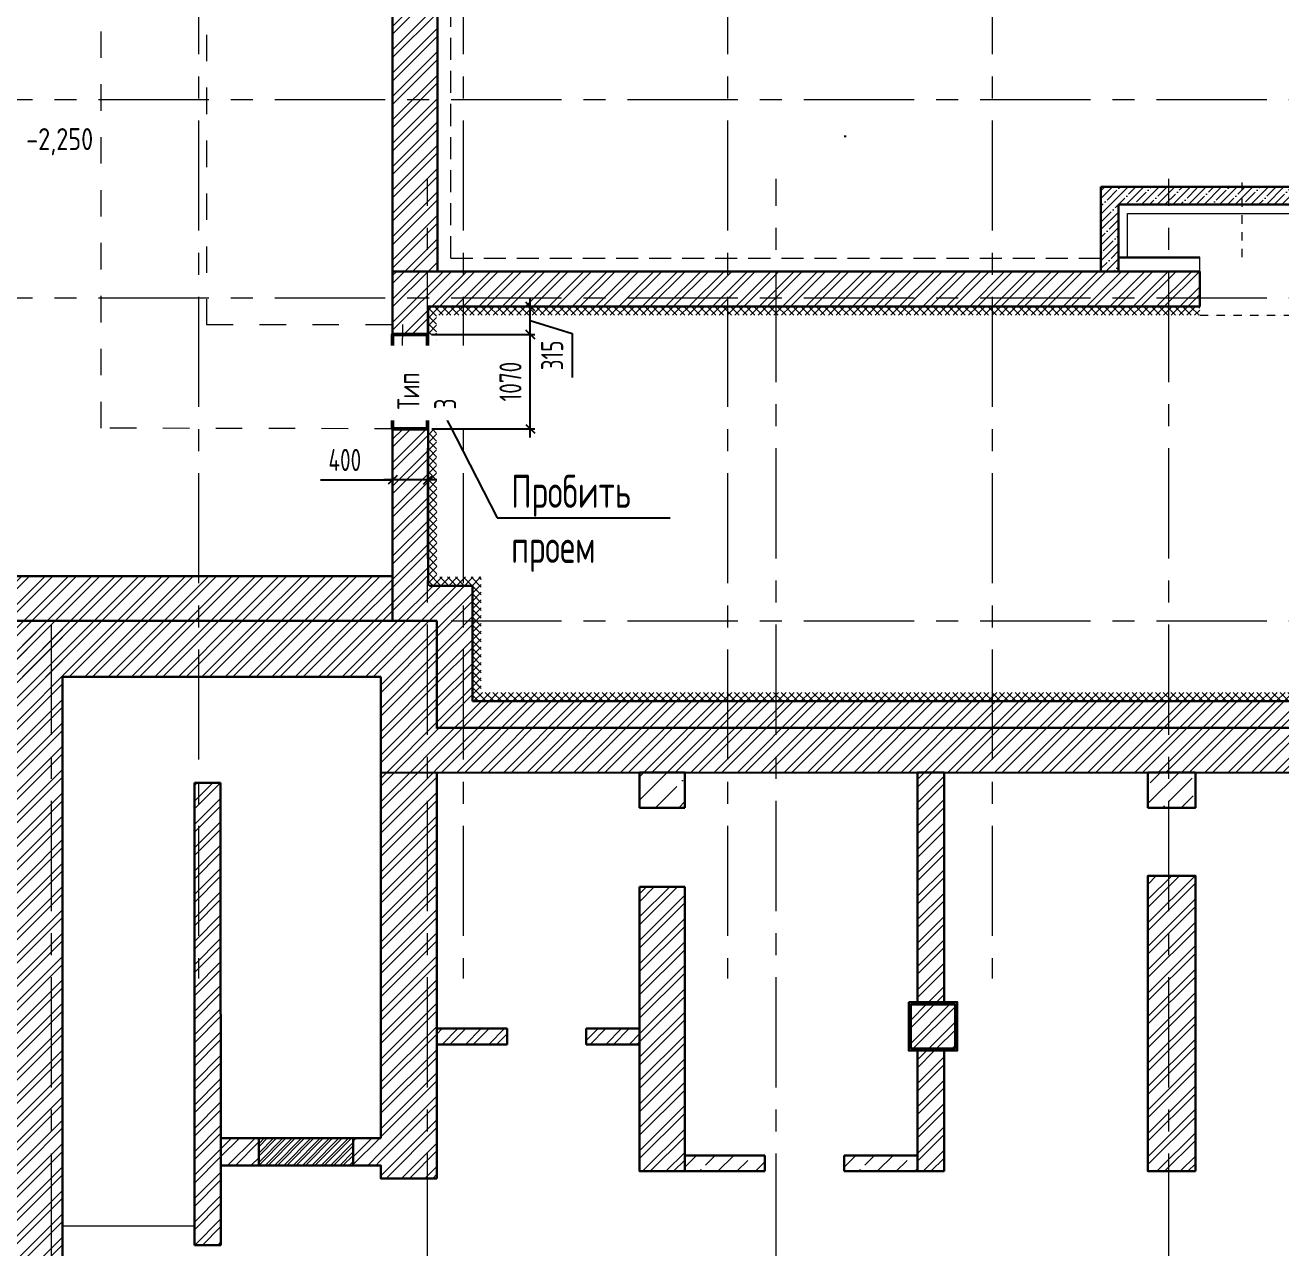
# Model space of a CAD drawing. Header units: millimetres. Extents: x -8428662 to 9409114, y 0 to 249028.
# Drawn here: x -680263 to -666020, y 75576 to 89444 of the extents above; entities that cross this region are included whole.
import ezdxf
from ezdxf import colors
from ezdxf.entities.mleader import LeaderData, LeaderLine
from ezdxf.math import Vec2, Vec3

# ---------------------------------------------------------------- set-up
doc = ezdxf.new("R2010")
doc.units = ezdxf.units.MM
doc.header["$MEASUREMENT"] = 0
for name, pattern in [('ADSK_Скрыто', [6, 3, -3]), ('CENTER', [2, 1.25, -0.25, 0.25, -0.25]), ('TRATTEGGIATA', [0.75, 0.5, -0.25]), ('Штрих', [6.35, 3.175, -3.175])]:
    doc.linetypes.add(name, pattern=pattern)
doc.layers.get('0').update_dxf_attribs({"color": 250, "lineweight": 9})
for name, color, linetype, lineweight in [('1 этаж тонкие линии!', 250, 'Continuous', 0), ('_АР ТЕКСТ', 250, 'Continuous', 25), ('_Скрыто_', 7, 'ADSK_Скрыто', 9), ('АР_МосжилНии_Стены', 127, 'Continuous', 30), ('АР_Навесной фасад', 147, 'Continuous', 5), ('АР_Оси', 195, 'Continuous', 9), ('АР_Оси размеры', 164, 'Continuous', 9), ('АР_Отметки', 250, 'Continuous', 15), ('АР_Сущ Несущая стена', 216, 'Continuous', 30), ('АР_Штриховка кирпич', 250, 'Continuous', 9), ('АР_Штриховка монолит', 250, 'Continuous', 9), ('Усиление проема', 200, 'Continuous', 50)]:
    doc.layers.add(name, color=color, linetype=linetype, lineweight=lineweight)
doc.styles.add('ISOCPEUR', font='isocpeur.ttf', dxfattribs={"width": 0.7})
doc.styles.add('ГОСТ 2.304', font='isocpeur.ttf', dxfattribs={"width": 0.7})
doc.dimstyles.new('СПДС', dxfattribs={"dimscale": 100, "dimtxt": 2.5, "dimasz": 2.5, "dimexe": 1.5, "dimexo": 0, "dimgap": 1, "dimtad": 1, "dimdec": 0, "dimrnd": 1, "dimtxsty": 'ГОСТ 2.304', "dimblk": 'OBLIQUE', "dimcen": 2.5, "dimdle": 1.5, "dimadec": 0, "dimazin": 2, "dimtfac": 0.75, "dimtdec": 0, "dimtmove": 1, "dimatfit": 3, "dimfxl": 1, "dimtolj": 1, "dimarcsym": 1})
pattern_1 = [(45, (-346123.39, 0), (-132.58252, 132.58252), []), (45, (-346035, 0), (-132.58252, 132.58252), [])]

# ---------------------------------------------------------------- blocks, each defined once
blk = doc.blocks.new('_DotSmall')
at = {"color": 0, "linetype": 'ByBlock', "const_width": 0.5}
blk.add_lwpolyline([(-0.0625, 0, 1), (0.0625, 0, 1)], format="xyb", close=True, dxfattribs=at)
blk = doc.blocks.new('_Oblique')
at = {"color": 0, "linetype": 'ByBlock', "lineweight": -2}
blk.add_line((-0.5, -0.5), (0.5, 0.5), dxfattribs=at)
blk = doc.blocks.new('*D1175')
at = {"layer": 'АР_Оси размеры', "color": 0, "lineweight": -2, "ltscale": 100, "transparency": 16777216}
for p, q in [((-674533, 84765), (-674533, 86036)), ((-675652, 85936), (-674483, 85936)), ((-675650, 84865), (-674483, 84865))]:
    blk.add_line(p, q, dxfattribs=at)
at = {"layer": 'АР_Оси размеры', "color": 0, "lineweight": -2, "ltscale": 100, "transparency": 16777216, "xscale": 100, "yscale": 100, "zscale": 100}
for p, rotation in [((-674533, 85936), 90), ((-674533, 84865), 270)]:
    blk.add_blockref('_Oblique', p, dxfattribs=dict(at, rotation=rotation))
at = {"layer": 'АР_Оси размеры', "color": 0, "ltscale": 100, "transparency": 16777216, "insert": (-674758, 85401), "char_height": 250, "attachment_point": 5, "rotation": 90, "style": 'ГОСТ 2.304'}
blk.add_mtext('\\A1;1070', dxfattribs=at)
blk = doc.blocks.new('*D1176')
at = {"layer": 'АР_Оси размеры', "color": 0, "lineweight": -2, "ltscale": 100, "transparency": 16777216}
for p, q in [((-676095, 84815), (-676095, 84237)), ((-675693, 84815), (-675693, 84237)), ((-676912, 84287), (-676095, 84287)), ((-675593, 84287), (-676195, 84287))]:
    blk.add_line(p, q, dxfattribs=at)
at = {"layer": 'АР_Оси размеры', "color": 0, "lineweight": -2, "ltscale": 100, "transparency": 16777216, "xscale": 100, "yscale": 100, "zscale": 100, "rotation": 180}
blk.add_blockref('_Oblique', (-676095, 84287), dxfattribs=at)
at = {"layer": 'АР_Оси размеры', "color": 0, "lineweight": -2, "ltscale": 100, "transparency": 16777216, "xscale": 100, "yscale": 100, "zscale": 100}
blk.add_blockref('_Oblique', (-675693, 84287), dxfattribs=at)
at = {"layer": 'АР_Оси размеры', "color": 0, "ltscale": 100, "transparency": 16777216, "insert": (-676637, 84512), "char_height": 250, "attachment_point": 5, "style": 'ГОСТ 2.304'}
blk.add_mtext('\\A1;400', dxfattribs=at)
blk = doc.blocks.new('*D1456')
at = {"layer": 'АР_Оси размеры', "color": 0, "lineweight": -2, "ltscale": 100, "transparency": 16777216}
for p, q in [((-674533, 85836), (-674533, 86353)), ((-675643, 86253), (-674483, 86253)), ((-674533, 86094), (-674060, 85946)), ((-675652, 85936), (-674483, 85936)), ((-674060, 85946), (-674060, 85449))]:
    blk.add_line(p, q, dxfattribs=at)
at = {"layer": 'АР_Оси размеры', "color": 0, "lineweight": -2, "ltscale": 100, "transparency": 16777216, "xscale": 100, "yscale": 100, "zscale": 100}
for p, rotation in [((-674533, 86253), 90), ((-674533, 85936), 270)]:
    blk.add_blockref('_Oblique', p, dxfattribs=dict(at, rotation=rotation))
at = {"layer": 'АР_Оси размеры', "color": 0, "ltscale": 100, "transparency": 16777216, "insert": (-674285, 85698), "char_height": 250, "attachment_point": 5, "rotation": 90, "style": 'ГОСТ 2.304'}
blk.add_mtext('\\A1;315', dxfattribs=at)

msp = doc.modelspace()

# ---------------------------------------------------------------- hatches: boundary and pattern name
at = {"layer": '1 этаж тонкие линии!', "ltscale": 100, "transparency": 33554559}
h = msp.add_hatch(dxfattribs=at)
h.set_pattern_fill('ANSI37', scale=500, style=0)
h.set_pattern_definition([(45, (-346123.39, 0), (-44.194174, 44.194174), []), (135, (-346123.39, 0), (-44.194174, -44.194174), [])])
h.paths.add_polyline_path([(-659099.143, 86253.449), (-659099.137, 86155.327), (-660170.297, 86154.344), (-660170.121, 86252.664), (-665729.733, 86252.622), (-665729.944, 86153.742), (-666939.91, 86153.742), (-666939.915, 86252.711), (-675692.828, 86252.563), (-675692.828, 85936.108), (-675593.297, 85936.229), (-675597.932, 85936.263), (-675595.98, 84864.982), (-675692.843, 84865.047), (-675692.843, 83085.565), (-675189.207, 83085.5), (-675189.207, 81775.682), (-658876.689, 81775.682), (-658876.689, 86252.63)])
h.paths.add_polyline_path([(-660175.181, 86154.515), (-660176.066, 86154.332), (-675597.702, 86153.756), (-675593.739, 83185.5), (-675089.207, 83185.81), (-675089.207, 81875.993), (-658976.689, 81875.682), (-658976.716, 86154.686)], flags=16)
at = {"layer": 'АР_Штриховка кирпич', "ltscale": 100}
h = msp.add_hatch(dxfattribs=at)
h.set_pattern_fill('ANSI32', color=256, scale=500)
h.set_pattern_definition([(45, (-361412.65, 0), (-132.58252, 132.58252), []), (45, (-361324.27, 0), (-132.58252, 132.58252), [])])
h.paths.add_polyline_path([(-675585.582, 89890.798), (-675704.495, 89890.798), (-675704.495, 89825.798), (-675774.495, 89825.798), (-676095.582, 89825.798), (-676095.582, 88600.682), (-675585.582, 88600.682)])
h.paths.add_polyline_path([(-675585.582, 88600.682), (-676095.582, 88600.682), (-676095.582, 86650.682), (-676000.399, 86650.682), (-675585.582, 86650.682)])
h = msp.add_hatch(dxfattribs=at)
h.set_pattern_fill('ANSI32', color=256, scale=500)
h.set_pattern_definition(pattern_1)
h.paths.add_polyline_path([(-676095.207, 86650.704), (-666941.261, 86650.661), (-666938.206, 86246.718), (-675692.898, 86258.559), (-675692.898, 85936.071), (-676095.207, 85936.071)])
h = msp.add_hatch(dxfattribs=at)
h.set_pattern_fill('ANSI32', color=256, scale=500)
h.set_pattern_definition(pattern_1)
h.paths.add_polyline_path([(-675591.706, 82685.682), (-676095.416, 82685.682), (-676094.998, 84865.189), (-675692.843, 84865.112), (-675692.843, 83085.5), (-675189.207, 83085.5), (-675189.207, 81775.682), (-642237.206, 81775.661), (-642237.206, 83086), (-641601.737, 83086), (-641601.737, 86252.637), (-641200.22, 86252.633), (-641200.22, 82685.682), (-641838.706, 82685.682), (-641838.706, 81707.5), (-641828.68, 80957.162), (-675591.706, 80969.003)])
h = msp.add_hatch(dxfattribs=at)
h.set_pattern_fill('ANSI32', color=256, scale=500)
h.set_pattern_definition(pattern_1)
h.paths.add_polyline_path([(-692975.458, 83700.689), (-693615.395, 83700.682), (-693615.403, 82045.67), (-686615.216, 82045.695), (-686615.217, 82685.68), (-676095.207, 82685.68), (-676095.207, 83192.411), (-687255.216, 83192.405), (-687255.216, 82685.689), (-692975.341, 82685.676)])
h = msp.add_hatch(dxfattribs=at)
h.set_pattern_fill('ANSI32', color=256, scale=500)
h.set_pattern_definition(pattern_1)
h.paths.add_polyline_path([(-685976.707, 82050.5), (-676230.216, 82051.497), (-676230.217, 80969.207), (-675591.706, 80969.003), (-675591.706, 82685.682), (-675700.217, 82685.682), (-676095.208, 82685.755), (-686616.707, 82685.682), (-686616.707, 64815.685), (-692965.402, 64815.685), (-692965.402, 55105.682), (-679865.095, 55105.68), (-679865.095, 61455.681), (-678471.26, 61455.684), (-678471.26, 62094), (-680363.14, 62094), (-680363.14, 55506.503), (-692565.217, 55506.497), (-692564.471, 64414.997), (-686615.962, 64415.003), (-686640.962, 61455.682), (-680337.395, 61455.682), (-680348.707, 62094.728), (-685976.653, 62094.728), (-685976.761, 64904.622)])
h = msp.add_hatch(dxfattribs=at)
h.set_pattern_fill('ANSI32', color=256, scale=500)
h.set_pattern_definition(pattern_1)
h.paths.add_polyline_path([(-679840.25, 82685.681), (-680260.055, 82685.681), (-680260.056, 62094), (-679840.183, 62094)])
h.paths.add_polyline_path([(-680260.056, 82685.682), (-680608.13, 82685.681), (-680608.13, 62094), (-680260.056, 62094)])
h = msp.add_hatch(dxfattribs=at)
h.set_pattern_fill('ANSI32', color=256, scale=500)
h.set_pattern_definition(pattern_1)
h.paths.add_polyline_path([(-676230.603, 76483.044), (-676229.602, 80969.137), (-675590.705, 80969.093), (-675591.706, 76363.5), (-676230.217, 76363.5), (-676230.217, 76507.779), (-676544.287, 76505.877), (-676543.801, 76813.949), (-676230.171, 76821.934)])
h = msp.add_hatch(dxfattribs=at)
h.set_pattern_fill('ANSI32', color=256, scale=500)
h.set_pattern_definition(pattern_1)
h.paths.add_polyline_path([(-670141.688, 80967.052), (-669843.328, 80967.025), (-669842.758, 78362.828), (-670140.732, 78362.81)])
h = msp.add_hatch(dxfattribs=at)
h.set_pattern_fill('ANSI32', color=256, scale=500)
h.set_pattern_definition(pattern_1)
h.paths.add_polyline_path([(-678343.187, 75648.813), (-678342.185, 80850.522), (-678045.918, 80850.5), (-678045.508, 75607.235), (-678345.386, 75607.235), (-678342.686, 75648.769)])
h = msp.add_hatch(dxfattribs=at)
h.set_pattern_fill('ANSI32', color=256, scale=500)
h.set_pattern_definition(pattern_1)
h.paths.add_polyline_path([(-667527.352, 76683.99), (-667526.908, 79796.715), (-666988.227, 79796.671), (-666988.67, 76443.946), (-667526.965, 76443.946), (-667526.965, 76683.946)])
h = msp.add_hatch(dxfattribs=at)
h.set_pattern_fill('ANSI32', color=256, scale=500)
h.set_pattern_definition(pattern_1)
h.paths.add_polyline_path([(-673293.093, 76683.99), (-673292.65, 79671.298), (-672780.273, 79671.254), (-672780.717, 76443.946), (-673292.707, 76443.946), (-673292.707, 76683.946)])
h = msp.add_hatch(dxfattribs=at)
h.set_pattern_fill('ANSI32', color=256, scale=500)
h.set_pattern_definition(pattern_1)
h.paths.add_polyline_path([(-670241.688, 78362.828), (-669691.017, 78362.793), (-669690.447, 77812.819), (-670240.732, 77812.81)])
h = msp.add_hatch(dxfattribs=at)
h.set_pattern_fill('ANSI32', color=256, scale=500)
h.set_pattern_definition(pattern_1)
h.paths.add_polyline_path([(-675592.662, 78062.464), (-674794.866, 78062.433), (-674794.296, 77882.459), (-675591.706, 77882.446)])
h = msp.add_hatch(dxfattribs=at)
h.set_pattern_fill('ANSI32', color=256, scale=500)
h.set_pattern_definition(pattern_1)
h.paths.add_polyline_path([(-673900.669, 78062.464), (-673292.992, 78062.433), (-673292.422, 77882.459), (-673899.712, 77882.446)])
h = msp.add_hatch(dxfattribs=at)
h.set_pattern_fill('ANSI32', color=256, scale=500)
h.set_pattern_definition(pattern_1)
h.paths.add_polyline_path([(-670141.736, 77813.023), (-669843.376, 77812.997), (-669842.806, 76444.159), (-670140.78, 76444.141)])
h = msp.add_hatch(dxfattribs=at)
h.set_pattern_fill('ANSI32', color=256, scale=500)
h.set_pattern_definition(pattern_1)
h.paths.add_polyline_path([(-678043.636, 76821.976), (-677614.329, 76821.945), (-677613.759, 76510.858), (-678042.68, 76510.844)])
h = msp.add_hatch(dxfattribs=at)
h.set_pattern_fill('ANSI32', color=256, scale=200)
h.set_pattern_definition([(45, (-346123.39, 0), (-53.033009, 53.033009), []), (45, (-346088.034, 0), (-53.033009, 53.033009), [])])
h.paths.add_polyline_path([(-677614.334, 76822.231), (-676544.329, 76821.958), (-676544.044, 76510.996), (-677613.378, 76511.1)])
at = {"layer": 'АР_Штриховка монолит', "ltscale": 100}
h = msp.add_hatch(dxfattribs=at)
h.set_pattern_fill('ANSI35', color=256, scale=500)
h.set_pattern_definition([(45, (-346123.39, 0), (-88.388348, 88.388348), []), (45, (-346035, 0), (-88.388348, 88.388348), [156.25, -31.25, 0, -31.25])])
h.paths.add_polyline_path([(-668060.254, 86650.682), (-668060.401, 87608.991), (-665370.235, 87609.197), (-665370.092, 86650.682), (-665570.117, 86650.682), (-665570.218, 87409.17), (-667860.383, 87408.996), (-667860.397, 86650.68)])
at = {"layer": 'АР_Штриховка монолит', "ltscale": 300}
h = msp.add_hatch(dxfattribs=at)
h.set_pattern_fill('ANSI35', color=256, scale=1500)
h.set_pattern_definition([(45, (-346123.2, 1e-08), (-265.16504, 265.16504), []), (45, (-345858.04, 1e-08), (-265.16504, 265.16504), [468.75, -93.75, 0, -93.75])])
h.paths.add_polyline_path([(-673293.664, 80968.106), (-672780.502, 80968.075), (-672779.931, 80567.013), (-673292.707, 80567)])
h = msp.add_hatch(dxfattribs=at)
h.set_pattern_fill('ANSI35', color=256, scale=1200)
h.set_pattern_definition([(45, (-324645.54, 4324), (-212.13203, 212.13203), []), (45, (-324433.4, 4324), (-212.13203, 212.13203), [375, -75, 0, -75])])
h.paths.add_polyline_path([(-667527.922, 80968.106), (-667014.76, 80968.075), (-667014.19, 80567.013), (-667526.965, 80567)])
h = msp.add_hatch(dxfattribs=at)
h.set_pattern_fill('ANSI35', color=256, scale=1200)
h.set_pattern_definition([(45, (-329898.8, 200.95), (-212.13203, 212.13203), []), (45, (-329686.66, 200.95), (-212.13203, 212.13203), [375, -75, 0, -75])])
h.paths.add_polyline_path([(-672781.173, 76623.964), (-671873.218, 76623.933), (-671872.648, 76443.959), (-672780.216, 76443.946)])
h = msp.add_hatch(dxfattribs=at)
h.set_pattern_fill('ANSI35', color=256, scale=1200)
h.set_pattern_definition([(45, (-328091.5, 200.95), (-212.13203, 212.13203), []), (45, (-327879.37, 200.95), (-212.13203, 212.13203), [375, -75, 0, -75])])
h.paths.add_polyline_path([(-670973.889, 76623.964), (-670141.062, 76623.933), (-670140.492, 76443.959), (-670972.933, 76443.946)])

# ---------------------------------------------------------------- linework, layer by layer
at = {"linetype": 'TRATTEGGIATA', "ltscale": 500}
for p, q in [((-675435.489, 86799.392), (-675435.579, 91275.878)), ((-675435.582, 86799.392), (-668059.196, 86799.54))]:
    msp.add_line(p, q, dxfattribs=at)
at = {"lineweight": 13, "ltscale": 500}
msp.add_line((-679840.217, 75825.325), (-678342.686, 75825.325), dxfattribs=at)
at = {"layer": '_АР ТЕКСТ', "color": 242, "linetype": 'ByBlock', "lineweight": -2, "true_color": 0xcd2027}
msp.add_line((-670974.678, 88184.438), (-670948.671, 88184.438), dxfattribs=at)
at = {"layer": '_Скрыто_', "ltscale": 100}
msp.add_lwpolyline([(-689253.971, 102885.984), (-678544.037, 102885.984), (-678544.037, 98936.542), (-678204.037, 98934.823), (-678204.037, 86050.104), (-675982.444, 86050.104), (-676000.468, 84865.117), (-679400.937, 84872.948), (-679402.77, 91935.682), (-679718.369, 91935.682), (-679718.369, 101641.78), (-689234.448, 101641.78)], dxfattribs=at)
at = {"layer": 'АР_МосжилНии_Стены', "ltscale": 100}
for p, q in [((-675585.582, 86650.682), (-675585.582, 89890.798)), ((-676095.582, 86650.682), (-676095.582, 89825.798)), ((-666939.915, 86650.682), (-676095.582, 86650.682)), ((-666939.733, 86650.682), (-676095.399, 86650.682)), ((-666939.915, 86650.682), (-667339.595, 86650.682)), ((-666939.733, 86650.682), (-667339.413, 86650.682)), ((-676095.207, 84865.19), (-676095.207, 82685.682)), ((-675692.843, 84864.967), (-676095.207, 84864.967)), ((-675692.843, 83085.5), (-675692.843, 84864.967)), ((-675189.207, 83085.5), (-675677.843, 83085.5)), ((-675189.207, 81775.682), (-675189.207, 83085.5)), ((-686615.216, 82685.68), (-675591.706, 82685.682)), ((-675591.706, 82685.682), (-675591.706, 81468.107)), ((-679840.217, 82051.5), (-676230.216, 82051.497)), ((-676230.217, 80826.455), (-676230.216, 82051.5)), ((-675591.706, 81475.682), (-641838.706, 81475.682)), ((-675591.706, 80969.003), (-675591.706, 76363.5)), ((-678342.686, 80850.5), (-678045.93, 80850.677)), ((-678342.686, 75607.235), (-678342.686, 80850.5)), ((-678045.93, 80850.5), (-678042.808, 75607.235)), ((-676229.685, 76821.934), (-676230.215, 80826.455)), ((-677614.044, 76821.958), (-676544.044, 76821.958)), ((-676544.044, 76510.996), (-676544.044, 76810.874)), ((-676544.044, 76510.996), (-677738.088, 76511.021)), ((-678042.808, 75607.235), (-678342.686, 75607.235))]:
    msp.add_line(p, q, dxfattribs=at)
for points in [[(-666939.733, 86252.637), (-675692.898, 86252.637), (-675692.788, 85936.071), (-676095.207, 85936.071), (-676095.207, 86650.682)], [(-666939.915, 86252.637), (-667339.595, 86252.637)], [(-692975.399, 82685.682), (-687255.216, 82685.682), (-687255.216, 83192.411), (-676095.207, 83192.411)], [(-679840.217, 62094), (-679840.217, 62094), (-679840.217, 82051.5)], [(-642237.206, 81775.682), (-675189.207, 81775.682)], [(-641202.787, 80956.943), (-676232.759, 80969.228)], [(-673292.707, 80567), (-673292.707, 80968.197), (-672780.216, 80968.197), (-672780.216, 80567)], [(-673292.707, 80567), (-672780.216, 80567)], [(-672780.216, 79671.276), (-672780.216, 76443.946), (-673292.707, 76443.946), (-673292.707, 79671.276)], [(-672780.216, 79671.276), (-673292.707, 79671.276)], [(-674794.581, 78062.446), (-675591.706, 78062.446)], [(-674794.764, 78062.446), (-675391.769, 78062.446)], [(-674794.764, 77882.446), (-674794.764, 78062.446)], [(-674794.581, 77882.446), (-674794.581, 78062.446)], [(-673292.707, 78062.446), (-673899.712, 78062.446)], [(-673899.712, 77882.446), (-673899.712, 78062.446)], [(-674794.581, 77882.446), (-675591.706, 77882.446)], [(-674794.764, 77882.446), (-675391.769, 77882.446)], [(-673292.707, 77882.446), (-673899.712, 77882.446)], [(-678042.68, 76821.958), (-677614.044, 76821.958), (-677614.044, 76510.844), (-678042.68, 76510.844)], [(-676229.685, 76821.934), (-676544.044, 76821.958), (-676544.044, 76510.82), (-676230.217, 76510.844), (-676230.217, 76363.5), (-675591.706, 76363.5)], [(-672780.216, 76623.946), (-671872.933, 76623.946)], [(-671872.933, 76443.946), (-671872.933, 76623.946)], [(-670972.933, 76623.946), (-670140.78, 76623.946)], [(-670972.933, 76443.946), (-670972.933, 76623.946)], [(-672780.216, 76443.946), (-671872.933, 76443.946)], [(-670972.933, 76443.946), (-670140.78, 76443.946)]]:
    msp.add_lwpolyline(points, dxfattribs=at)
for points in [[(-669839.862, 78362.81), (-670140.732, 78362.81), (-670140.78, 80967.038), (-669839.91, 80967.038)], [(-667526.965, 80567), (-666988.449, 80567), (-666988.449, 80966.08), (-667526.965, 80966.08)], [(-666988.449, 76443.946), (-667526.965, 76443.946), (-667526.965, 79796.693), (-666988.449, 79796.693)], [(-670240.732, 78362.81), (-669690.732, 78362.81), (-669690.732, 77812.81), (-670240.732, 77812.81)], [(-670215.732, 78337.81), (-669715.732, 78337.81), (-669715.732, 77837.81), (-670215.732, 77837.81)], [(-669839.91, 76443.946), (-670140.78, 76443.946), (-670140.732, 77812.81), (-669839.862, 77812.81)]]:
    msp.add_lwpolyline(points, close=True, dxfattribs=at)
at = {"layer": 'АР_Навесной фасад', "ltscale": 100}
for p, q in [((-666939.915, 86810.682), (-667860.397, 86810.845)), ((-666939.92, 86800.682), (-667860.397, 86800.845)), ((-666939.915, 86650.682), (-666939.915, 86810.682))]:
    msp.add_line(p, q, dxfattribs=at)
msp.add_lwpolyline([(-667760.47, 86810.828), (-667760.382, 87309.004), (-665670.205, 87309.162), (-665670.45, 86810.653)], dxfattribs=at)
at = {"layer": 'АР_Оси', "linetype": 'CENTER', "ltscale": 1000}
for p, q in [((-678295.46, 134363.151), (-678295.46, 78630.803)), ((-675295.46, 134363.151), (-675295.46, 78630.803)), ((-672295.46, 134363.151), (-672295.46, 78630.803)), ((-669295.46, 134363.151), (-669295.46, 78630.803)), ((-705429.154, 88600.682), (-622250.752, 88600.682)), ((-675700.399, 53394.411), (-675700.399, 87701.889)), ((-671745.399, 53394.411), (-671745.399, 87701.889)), ((-667290.399, 53394.411), (-667290.399, 87701.889)), ((-705429.154, 86350.682), (-622250.752, 86350.682)), ((-679965.399, 53394.411), (-679965.399, 82776.945)), ((-705429.154, 82685.682), (-621831.989, 82685.682))]:
    msp.add_line(p, q, dxfattribs=at)
at = {"layer": 'АР_Сущ Несущая стена', "ltscale": 100}
msp.add_line((-668060.397, 87609.002), (-668060.254, 86650.682), dxfattribs=at)
at = {"layer": 'АР_Сущ Несущая стена', "linetype": 'Штрих', "lineweight": 9, "ltscale": 30}
for p, q in [((-666460.356, 86810.696), (-666460.38, 87659.113)), ((-666939.927, 86153.152, -1.378), (-665729.927, 86154.332, -1.378))]:
    msp.add_line(p, q, dxfattribs=at)
at = {"layer": 'АР_Сущ Несущая стена', "ltscale": 100}
for points in [[(-665370.092, 86650.682), (-665370.235, 87609.197), (-668060.397, 87608.991)], [(-667860.397, 86650.682), (-667860.38, 87408.996), (-665570.218, 87409.17), (-665570.117, 86650.682)], [(-666939.915, 86650.682), (-666939.915, 86252.637)], [(-666939.733, 86650.682), (-666939.733, 86252.637)]]:
    msp.add_lwpolyline(points, dxfattribs=at)
at = {"layer": 'Усиление проема', "ltscale": 500}
msp.add_lwpolyline([(-675700.399, 85936.071), (-676095.37, 85936.071), (-676095.37, 84865.042), (-675700.399, 84865.042)], close=True, dxfattribs=at)

# ---------------------------------------------------------------- dimensions: what is measured, and where the dimension line sits
at = {"layer": 'АР_Оси размеры', "color": 1, "ltscale": 100}
dim = msp.add_linear_dim(base=(-674532.734, 86252.637), p1=(-675702.354, 85936.112, -0.243), p2=(-675692.898, 86252.637), angle=90, dimstyle='СПДС', override={"dimasz": 1, "dimexe": 0.5, "dimexo": 0.5, "dimrnd": 5, "dimdle": 1}, dxfattribs=at)
dim.commit()
dim.dimension.update_dxf_attribs({"geometry": '*D1456', "text_midpoint": (-674060.239, 85846.475), "dimtype": 160})
dim = msp.add_linear_dim(base=(-674532.734, 85936.112), p1=(-675700.399, 84864.967), p2=(-675702.354, 85936.112, -0.243), angle=90, dimstyle='СПДС', override={"dimasz": 1, "dimexe": 0.5, "dimexo": 0.5, "dimrnd": 5, "dimdle": 1}, dxfattribs=at)
dim.commit()
dim.dimension.update_dxf_attribs({"geometry": '*D1175', "text_midpoint": (-674757.734, 85400.539)})
dim = msp.add_linear_dim(base=(-676095.207, 84287.488), p1=(-675692.843, 84864.967), p2=(-676095.207, 84864.967), dimstyle='СПДС', override={"dimasz": 1, "dimexe": 0.5, "dimexo": 0.5, "dimrnd": 5, "dimdle": 1}, dxfattribs=at)
dim.commit()
dim.dimension.update_dxf_attribs({"geometry": '*D1176', "text_midpoint": (-676636.994, 84256.997), "dimtype": 160})

# ---------------------------------------------------------------- leaders
at = {"layer": 'АР_Отметки'}
ml = msp.add_multileader_mtext('Standard', dxfattribs=at)
ml.set_content('{\\W0.8;-2,250}', color=256, style='ISOCPEUR')
ml.set_leader_properties(color=256, linetype='Continuous', lineweight=-1)
ml.set_arrow_properties(name='DOTSMALL')
ml.build(insert=Vec2(0, 0))
ml.multileader.update_dxf_attribs({"has_text_frame": 1, "text_left_attachment_type": 4, "text_right_attachment_type": 4, "dogleg_length": 100, "arrow_head_size": 180})
ctx = ml.context
ctx.base_point, ctx.char_height, ctx.arrow_head_size, ctx.landing_gap_size, ctx.plane_origin = Vec3(-682250.889, 116985.857, 0), 250, 180, 50, Vec3(-683297.353, 115928.763, 0)
ctx.left_attachment, ctx.right_attachment = 4, 4
notes = []
notes.append((ctx, [(0, (0, 0, 0), (0, 0), (1, 0), 1, [])]))
ctx.mtext.insert, ctx.mtext.width, ctx.mtext.defined_height, ctx.mtext.line_spacing_style, ctx.mtext.flow_direction = Vec3(-682200.889, 117319.19, 0), 769.98896, 343.888, 2, 5
ml = msp.add_multileader_mtext('Standard', dxfattribs=at)
ml.set_content('{\\W0.8;-2,250}', color=256, style='ISOCPEUR')
ml.set_leader_properties(color=256, linetype='Continuous', lineweight=-1)
ml.set_arrow_properties(name='DOTSMALL')
ml.build(insert=Vec2(0, 0))
ml.multileader.update_dxf_attribs({"has_text_frame": 1, "text_left_attachment_type": 4, "text_right_attachment_type": 4, "dogleg_length": 100, "arrow_head_size": 180})
ctx = ml.context
ctx.base_point, ctx.char_height, ctx.arrow_head_size, ctx.landing_gap_size, ctx.plane_origin = Vec3(-677963.544, 103386.879), 250, 180, 50, Vec3(-678166.975, 102108.76)
ctx.left_attachment, ctx.right_attachment = 4, 4
notes.append((ctx, [(0, (0, 0, 0), (0, 0), (1, 0), 1, [])]))
ctx.mtext.insert, ctx.mtext.width, ctx.mtext.defined_height, ctx.mtext.line_spacing_style, ctx.mtext.flow_direction = Vec3(-677913.544, 103720.213), 769.98896, 343.888, 2, 5
ml = msp.add_multileader_mtext('Standard', dxfattribs=at)
ml.set_content('{\\W0.8;-2,500}', color=256, style='ISOCPEUR')
ml.set_leader_properties(color=256, linetype='Continuous', lineweight=-1)
ml.set_arrow_properties(name='DOTSMALL')
ml.build(insert=Vec2(0, 0))
ml.multileader.update_dxf_attribs({"has_text_frame": 1, "text_left_attachment_type": 4, "text_right_attachment_type": 4, "dogleg_length": 100, "arrow_head_size": 180})
ctx = ml.context
ctx.base_point, ctx.char_height, ctx.arrow_head_size, ctx.landing_gap_size, ctx.plane_origin = Vec3(-695040.487, 102167.799), 250, 180, 50, Vec3(-694761.964, 101601.282)
ctx.left_attachment, ctx.right_attachment = 4, 4
notes.append((ctx, [(0, (0, 0, 0), (0, 0), (1, 0), 1, [])]))
ctx.mtext.insert, ctx.mtext.width, ctx.mtext.line_spacing_style, ctx.mtext.flow_direction = Vec3(-694990.487, 102501.132), 749.68982, 2, 5
ml = msp.add_multileader_mtext('Standard', dxfattribs=at)
ml.set_content('{\\W0.8;-2,400}', color=256, style='ISOCPEUR')
ml.set_leader_properties(color=256, linetype='Continuous', lineweight=-1)
ml.set_arrow_properties(name='DOTSMALL')
ml.build(insert=Vec2(0, 0))
ml.multileader.update_dxf_attribs({"has_text_frame": 1, "text_left_attachment_type": 4, "text_right_attachment_type": 4, "dogleg_length": 100, "arrow_head_size": 180})
ctx = ml.context
ctx.base_point, ctx.char_height, ctx.arrow_head_size, ctx.landing_gap_size, ctx.plane_origin = Vec3(-691682.959, 101933.6), 250, 180, 50, Vec3(-691764.352, 100655.48)
ctx.left_attachment, ctx.right_attachment = 4, 4
notes.append((ctx, [(0, (0, 0, 0), (0, 0), (1, 0), 1, [])]))
ctx.mtext.insert, ctx.mtext.width, ctx.mtext.defined_height, ctx.mtext.line_spacing_style, ctx.mtext.flow_direction = Vec3(-691632.959, 102266.933), 769.98896, 343.888, 2, 5
ml = msp.add_multileader_mtext('Standard', dxfattribs=at)
ml.set_content('{\\W0.8;-2,550}', color=256, style='ISOCPEUR')
ml.set_leader_properties(color=256, linetype='Continuous', lineweight=-1)
ml.set_arrow_properties(name='DOTSMALL')
ml.build(insert=Vec2(0, 0))
ml.multileader.update_dxf_attribs({"has_text_frame": 1, "text_left_attachment_type": 4, "text_right_attachment_type": 4, "dogleg_length": 100, "arrow_head_size": 180})
ctx = ml.context
ctx.base_point, ctx.char_height, ctx.arrow_head_size, ctx.landing_gap_size, ctx.plane_origin = Vec3(-688156.644, 92368.052), 250, 180, 50, Vec3(-688238.037, 91100.488)
ctx.left_attachment, ctx.right_attachment = 4, 4
notes.append((ctx, [(0, (0, 0, 0), (0, 0), (1, 0), 1, [])]))
ctx.mtext.insert, ctx.mtext.width, ctx.mtext.line_spacing_style, ctx.mtext.flow_direction = Vec3(-688106.644, 92701.385), 852.69703, 2, 5
ml = msp.add_multileader_mtext('Standard', dxfattribs=at)
ml.set_content('{\\W0.8;-2,250}', color=256, style='ISOCPEUR')
ml.set_leader_properties(color=256, linetype='Continuous', lineweight=-1)
ml.set_arrow_properties(name='DOTSMALL')
ml.build(insert=Vec2(0, 0))
ml.multileader.update_dxf_attribs({"has_text_frame": 1, "text_left_attachment_type": 4, "text_right_attachment_type": 4, "dogleg_length": 100, "arrow_head_size": 180})
ctx = ml.context
ctx.base_point, ctx.char_height, ctx.arrow_head_size, ctx.landing_gap_size, ctx.plane_origin = Vec3(-680301.164, 87942.722), 250, 180, 50, Vec3(-679248.471, 86287.549)
ctx.left_attachment, ctx.right_attachment = 4, 4
notes.append((ctx, [(0, (0, 0, 0), (0, 0), (1, 0), 1, [])]))
ctx.mtext.insert, ctx.mtext.width, ctx.mtext.line_spacing_style, ctx.mtext.flow_direction = Vec3(-680251.164, 88276.056), 852.69703, 2, 5
at = {"layer": 'Усиление проема', "lineweight": 15, "ltscale": 500}
ml = msp.add_multileader_mtext('Standard', dxfattribs=at)
ml.set_content('Пробить проем', color=256, style='ISOCPEUR')
ml.set_leader_properties()
ml.build(insert=Vec2(0, 0))
ml.multileader.update_dxf_attribs({"text_left_attachment_type": 6, "text_right_attachment_type": 6, "dogleg_length": 100, "arrow_head_size": 375})
ctx = ml.context
ctx.base_point, ctx.char_height, ctx.arrow_head_size, ctx.landing_gap_size, ctx.plane_origin = Vec3(-674787.898, 83856.356), 375, 375, 37.5, Vec3(-710467.715, 81054.605)
ctx.left_attachment, ctx.right_attachment = 6, 6
notes.append((ctx, [(1, (1, 1, 0), (-674908.554, 83856.356), (1, 0), 120.655, [(1, [(-675700.399, 85400.605)], 0, [])])]))
ctx.mtext.insert, ctx.mtext.width, ctx.mtext.flow_direction = Vec3(-674750.398, 84343.856), 1785.72032, 5
for ctx, leaders in notes:
    for number, flags, end, landing, length, lines in leaders:
        leader = LeaderData()
        leader.index, (leader.has_last_leader_line, leader.has_dogleg_vector, leader.attachment_direction) = number, flags
        leader.last_leader_point, leader.dogleg_vector, leader.dogleg_length = Vec3(end), Vec3(landing), length
        for number, points, colour, breaks in lines:
            line = LeaderLine()
            line.index, line.vertices, line.color, line.breaks = number, Vec3.list(points), colors.encode_raw_color(colour), breaks
            leader.lines.append(line)
        ctx.leaders.append(leader)

# ---------------------------------------------------------------- next in the draw order: texts
at = {"layer": 'АР_Отметки', "insert": (-676040.038, 85085.559), "char_height": 250, "width": 599.19819, "attachment_point": 1, "rotation": 90, "style": 'ISOCPEUR', "bg_fill": 2}
msp.add_mtext('Тип 3', dxfattribs=at)

doc.saveas('drawing.dxf')
